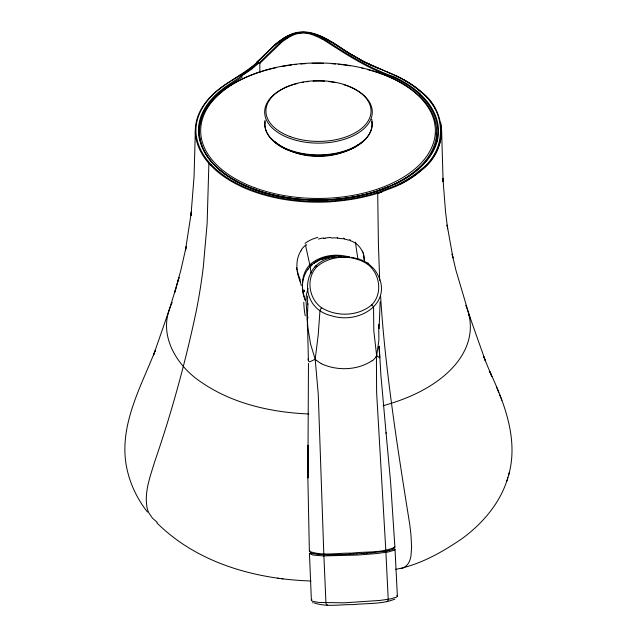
<?xml version="1.0" encoding="UTF-8"?>
<svg xmlns="http://www.w3.org/2000/svg" width="637" height="637" viewBox="0 0 637 637"><rect width="100%" height="100%" fill="white"/><g stroke="black" fill="none" stroke-linecap="round" stroke-linejoin="round"><path stroke-width="0.96" d="M307.337 316.278L307.982 303.594M307.599 304.709L307.599 296.038M208.888 163.422L207.129 223.42L203.33 266.68A688.685 500.778 -41.5 0 1 196.459 310.1C185.646 361.521 171.759 412.322 154.584 461.992C150.085 476.986 143.89 492.823 147.274 508.668A39.438 28.681 -41.5 0 0 148.994 513.159L152.506 518.207L157.18 522.292M214.032 164.29A118.243 68.263 0 0 0 333.613 199.477A123.554 71.336 0 0 0 375.918 191.538L377.709 193.353L378.426 245.054L379.708 280.312M195.328 131.477L194.046 176.752L190.973 215.497L191.387 211.906L185.415 250.484L186.171 246.758L180.884 270.088L174.634 292.694L179.005 277.477L177.874 281.411M379.134 328.7L380.122 301.811M307.36 318.962L307.353 318.428L308.412 360.319L308.754 361.505L309.709 361.84L315.188 359.276L318.221 334.855L319.981 310.633A2.5 0.868 -54.9 0 1 321.653 307.759C308.603 298.888 305.601 277.812 317.138 266.521C330.539 255.023 351.998 254.378 366.761 263.662C379.748 272.485 383.275 293.506 371.69 304.876C358.153 316.39 336.551 317.043 321.653 307.759M392.814 74.354L395.609 75.652A122.917 70.962 0 0 1 411.98 84.825A119.549 69.019 0 0 1 421.105 91.855C447.373 111.284 448.066 150.794 421.407 170.222A122.774 70.882 0 0 1 396.365 186.195L377.709 193.401L381.913 192.016M386.03 432.571L390.664 482.957L394.9 547.167C381.993 553.266 365.742 551.355 351.568 553.163C337.793 552.797 322.29 556.252 309.367 551.323L307.846 477.368L308.069 445.231L307.87 477.949L308.475 363.44M393.403 548.338L394.964 549.205L394.534 550.089L388.459 551.929L376.069 553.601L358.018 555.034L323.086 555.918L312.99 555.066L309.455 553.553L310.522 552.55L311.851 553.346M395.02 549.397L397.384 596.176L396.732 597.028L390.784 598.86L380.082 600.42L344.362 602.817L318.85 602.475L312.504 601.272L311.397 600.42L311.867 599.584M378.697 324.273L378.896 340.062L376.658 355.741L376.435 361.163L376.618 392.591L385.799 550.145A1.123 0.852 81.1 0 1 384.995 551.204L372.693 552.645M309.367 551.323L309.877 550.631M259.713 59.591L256.743 62.179M368.202 263.997L367.549 263.105M508.469 475.672C518.805 440.191 504.623 403.492 489.813 371.546L491.836 376.523L483.395 355.908L485.346 360.693L468.601 313.356M395.513 569.367C419.608 565.019 442.022 552.359 462.056 538.631C482.806 523.463 500.563 502.649 507.88 477.654M506.933 480.975L509.425 472.312M175.796 288.672L168.916 310.792C159.895 338.143 177.795 366.14 199.859 381.237C231.462 403.532 270.685 412.386 308.826 413.986M437.117 141.35L435.772 145.499A120.21 69.401 0 0 1 422.665 165.11A119.326 68.892 0 0 1 394.414 184.3L375.926 191.538M169.02 310.474L153.445 355.335L155.181 350.732C140.116 388.642 117.073 428.876 127.488 471.189C131.055 486.071 138.054 500.037 147.481 512.068M169.076 310.275L171.042 305.075M308.005 288.609L306.477 294.246L305.983 300.576L307.886 327.784L310.553 344.004L315.188 359.276L318.253 394.128L323.803 553.712A1.123 0.725 -88.6 0 0 324.583 554.684L326.216 554.716M171.265 304.558L171.735 303.531M171.982 303.013L172.229 302.503M300.76 251.153C296.754 257.515 296.141 265.502 297.686 272.732M371.69 304.876A2.5 1.155 45.7 0 1 373.537 307.552L373.808 330.89L376.658 355.741L375.687 357.15M307.727 269.698L308.157 269.029M394.932 599.075C381.937 604.449 366.816 603.088 352.946 604.624C340.174 604.362 326.224 607.228 314.057 602.881M309.614 267.094L312.456 264.331M310.195 266.577L311.875 264.968M263.814 55.586L264.984 54.432M265.661 53.771L259.028 60.26M265.565 53.858L273.958 45.88M263.224 56.183L257.165 62.084M266.147 53.285L273.329 46.437M260.199 59.217C270.112 49.829 279.293 38.531 292.494 33.673C312.663 26.73 331.351 41.716 347.276 52.075M258.439 60.818L257.26 61.908M273.886 45.968L284.365 37.957M274.539 45.386L275.192 44.821M280.001 42.663L259.291 62.705L259.824 63.413L259.872 72.658M280.614 43.292L259.856 63.381L257.197 62.052M277.183 43.149C286.515 34.987 299.772 29.573 312.074 33.777M252.228 68.732L224.845 87.253M283.887 39.582L286.523 37.758M371.992 360.749C357.246 370.503 337.084 371.013 321.215 363.671M284.994 39.844L287.104 38.395M225.323 87.994L242.235 76.981M313.691 263.392L314.989 262.516M223.483 85.828L229.511 81.878M313.707 263.543L314.352 263.097M226.151 84.068L222.401 86.592A122.065 70.476 0 0 0 195.965 138.388M226.788 83.59L230.642 81.154M239.751 75.365L230.172 81.409M239.281 75.636L231.319 80.684M284.819 37.726L293.681 33.809L302.925 32.447M315.665 262.102L316.35 261.703M315.681 262.261L316.366 261.863M317.051 261.321L318.484 260.597M317.067 261.481L317.783 261.122M392.822 549.317L393.785 548.154L392.599 549.42M291.666 34.9C308.531 27.343 326.271 38.331 340.094 47.425M319.217 260.262L319.965 259.944M392.599 549.413L389.494 550.36M388.618 186.864L376.22 191.339A123.666 71.4 0 0 1 333.677 199.317M320.714 259.633L323.787 258.558M321.486 259.53L322.258 259.251M323.023 258.996L323.803 258.749M391.556 403.261L383.108 405.713M400.984 568.706C405.49 567.694 408.866 563.864 410.101 559.509A39.749 15.607 72.4 0 0 411.024 555.488L411.59 547.191L411.064 536.25A139.965 55.037 72.4 0 0 409.663 523.885C399.805 462.422 390.091 400.896 383.992 338.916A687.665 270.351 72.4 0 1 380.727 298.188L380.552 295.488M324.567 258.327L326.152 257.913M325.372 258.311L326.16 258.104M389.494 550.352L384.995 551.204A1.123 0.852 81.1 0 1 385.911 552.367L388.204 599.329A2.5 1.895 80.8 0 1 386.412 601.678M326.948 257.73L329.361 257.252M388.53 550.559L389.024 550.456M386.882 550.878L387.455 550.774M328.557 257.595L329.369 257.459M323.763 238.485L325.037 238.286M336.28 257.205C300.497 259.251 297.32 307.926 331.439 315.745C361.068 325.252 396.883 300.361 374.437 269.483M330.977 257.014L334.234 256.711M338.064 256.982L349.793 257.006M372.693 552.653L370.806 552.812M370.806 552.82L366.92 553.139M332.61 257.037L334.234 256.918M366.928 553.147L363.934 553.362M363.942 553.37L356.784 553.832M361.92 553.513L362.931 553.449M356.792 553.848L353.678 554.007M353.694 554.023L344.37 554.437M349.538 554.23L350.581 554.182M344.378 554.445L331.511 554.731M330.587 554.739L331.527 554.739M329.671 554.739L330.603 554.747M328.78 554.731L329.695 554.747M327.904 554.731L328.796 554.747M327.92 554.739L326.192 554.708M303.387 32.447L309.256 32.941M310.983 581C255.469 579.256 197.112 563.012 156.893 522.873M323.015 554.628L324.583 554.684A1.123 0.725 -88.6 0 0 323.899 555.942L325.945 602.921A2.5 1.608 -88.3 0 0 327.665 605.062M323.039 554.636L320.873 554.532M337.252 237.617L337.761 237.641M320.897 554.54L318.938 554.413M318.962 554.421L313.253 553.712M339.911 256.942L340.715 257.006M341.018 256.472C314.28 252.969 294.724 274.993 305.394 300.656M339.919 256.743L340.723 256.807M317.791 554.325L318.365 554.373M277.668 578.205L279.133 578.404M281.721 578.746L283.051 578.922M343.335 238.222L344.402 238.405M351.592 257.244L360.367 259.49M309.701 33.02L317.927 35.298L327.123 39.542M312.95 553.649L311.827 553.338M349.586 257.149C336.264 253.12 320.315 255.238 309.797 264.769C300.911 274.061 300.831 288.848 305.465 300.186M349.387 239.687L350.406 240.053M361.211 259.808L366.801 262.619M379.31 68.788L377.208 67.912M388.307 72.467L364.38 62.108L347.691 52.409M387.654 72.196L389.167 72.825M377 67.825L375.934 67.379M390.768 73.502L363.99 61.853L344.816 50.53M389.677 73.04L391.675 73.892M374.636 66.829L369.349 64.48M390.393 73.295L393.204 74.561M392.169 74.107L394.136 74.983M393.642 76.591C368.21 67.904 345.931 53.189 323.54 38.777M393.26 77.38C367.78 68.669 345.437 53.946 323.023 39.47M394.629 75.206L395.115 75.429M311.246 553.107L310.601 552.59M379.222 346.233L380.918 375.448L386.11 433.343M332.809 42.79L341.679 48.468M352.444 55.451L348.678 53.054M376.658 355.741L379.564 357.707M347.141 52.059L347.913 52.56M396.819 595.499L397.384 596.176M340.819 47.886L342.467 48.985M346.703 51.764L341.798 48.531M344.736 50.474L342.778 49.176M312.616 602.618L313.03 602.921M355.884 243L355.478 242.705L357.89 259.124M394.59 546.705L394.9 547.167M316.541 360.558L315.188 359.276M420.444 94.165L418.461 92.357A116.42 67.219 0 0 0 409.575 85.517A119.883 69.21 0 0 0 393.642 76.591M419.918 94.865L417.952 93.074A115.838 66.877 0 0 0 409.105 86.266A119.254 68.852 0 0 0 393.252 77.388M379.357 357.317L379.74 357.771L379.103 346.56L379.413 351.807M373.919 268.846L368.274 263.607A2.5 0.868 -54.9 0 0 366.761 263.662M300.346 279.667L299.788 278.584M299.613 278.226L297.121 271.028M362.055 251.105L361.434 249.744A29.517 23.075 -23.7 0 0 355.589 243.278M496.605 387.2L498.707 392.376M499.742 394.988L501.884 400.251M469.987 317.696L455.901 270.136L452.103 254.107L452.995 257.953L447.118 225.108L447.652 228.787L445.558 212.049L442.906 178.217L443.113 181.752L441.624 131.318M299.908 280.591L301.309 285.591M305.457 244.919L309.797 264.769A1.123 0.43 45.3 0 0 310.673 265.947M363.082 252.65L363.385 254.052M440.661 122.583L440.915 123.857A122.121 70.508 0 0 1 400.219 184.236M307.942 317.911L307.639 316.358M296.85 269.722L296.539 267.771M363.568 255.134L363.902 259.633M304.16 291.73L303.976 290.345M311.143 273.169L310.004 265.924A1.123 0.43 45 0 1 310.745 265.868M304.183 291.268L304.016 289.946M355.47 242.649L355.406 242.132M315.148 267.054L315.124 266.664A2.5 1.155 45.7 0 1 317.138 266.521M311.382 600.317L309.455 553.553M307.345 319.065L307.384 322.441M307.392 326.797L307.392 323.055M469.031 315.339A150.579 86.927 0 0 1 391.492 403.213M465.727 305.322A157.108 90.701 0 0 1 469.055 315.339M369.691 64.218A158.04 95.829 -1.8 0 1 353.511 55.706M326.892 39.709A144.01 90.096 -4.1 0 1 331.813 42.504M274.873 44.67A144.615 89.26 5.1 0 1 276.856 42.982M395.211 75.357A123.228 71.145 0 0 1 435.565 109.468M377.606 193.29A127.328 73.382 0 0 1 331.033 201.674M321.343 363.56A24.62 16.53 2.1 0 1 316.677 360.486M375.83 357.198A24.62 16.833 1.3 0 1 372.159 360.853M305.227 315.793A58.381 30.95 68.5 0 1 303.777 302.32M307.432 318.492A90.374 39.112 71.4 0 1 307.408 316.35M308.117 360.08A78.884 8.568 -61.3 0 1 308.228 358.583M362.389 250.93A42.376 33.427 -35.5 0 1 364.611 260.867M305.553 245.619A26.117 20.814 3.1 0 1 306.716 244.735M301.381 249.752A27.001 22.168 9.2 0 1 305.306 245.42M305.019 243.39A32.264 25.233 0.8 0 1 317.815 237.41M318.452 239.058A37.591 24.644 -6.7 0 1 323.636 237.927M325.005 238.087A39.669 24.238 -7.2 0 1 330.794 237.482M331.121 237.999A39.677 23.895 -7.2 0 1 337.148 237.943M337.562 238.278A37.718 23.8 -7.8 0 1 343.017 238.803M344.068 239.058A33.546 22.988 -10.3 0 1 348.972 240.229M350.055 240.547A28.004 20.798 -15.6 0 1 355.072 242.96M300.521 281.912A38.037 33.013 10.4 0 1 299.199 278.934M299.286 278.902A42.607 36.014 17 0 1 297.463 272.747M300.72 251.137A30.258 24.986 11.4 0 1 301.58 249.855M257.348 62.283A186.37 114.572 2.7 0 1 239.44 75.262M257.221 62.665A184.682 111.69 2.6 0 1 239.767 75.907M259.116 62.673A171.194 105.336 3 0 1 252.077 68.653M199.445 139.423A119.047 68.732 0 0 1 224.901 87.277M213.387 163.972A123.666 71.4 0 0 1 199.54 139.423M333.669 199.309A118.92 68.653 0 0 1 213.451 163.956M199.7 138.197A118.323 68.318 0 0 1 225.41 88.033M213.905 164.33A123.554 71.336 0 0 1 199.779 138.197M394.032 184.539A118.705 68.533 0 0 0 422.14 165.461A119.597 69.051 0 0 0 435.175 145.937L436.504 141.812A120.934 69.815 0 0 0 419.759 94.929M322.824 39.59A57.258 34.143 0.8 0 0 311.708 34.486C304.797 32.081 296.993 32.702 290.623 36.325A45.354 27.248 -0.1 0 0 287.088 38.387M280.527 43.252A94.985 56.844 -0.4 0 1 284.89 39.789M420.285 94.22A121.556 70.174 0 0 1 437.205 141.358M312.162 33.681A58.222 35.178 -0.3 0 1 323.445 38.833M286.578 37.782A42.735 25.719 0.7 0 1 291.682 34.916M279.938 42.639A99.261 59.886 0.8 0 1 283.823 39.55M395.211 75.437A122.272 70.596 0 0 1 411.502 84.562A118.936 68.669 0 0 1 420.579 91.561C446.712 110.886 447.397 150.189 420.874 169.522A122.129 70.516 0 0 1 395.967 185.407L377.407 192.573A126.683 73.144 0 0 1 330.993 200.934A121.404 70.094 0 0 1 211.269 164.609M211.173 164.641A126.683 73.136 0 0 1 196.682 137.839M196.602 137.847A121.436 70.11 0 0 1 222.982 86.361M258.327 62.577A183.822 112.351 3.2 0 1 240.929 76.042M331.057 201.786A122.041 70.46 0 0 1 210.712 165.286M210.608 165.317A127.328 73.518 0 0 1 196.045 138.38M357.906 144.846A50.952 29.413 0 0 1 275.088 141.637M371.674 121.46A53.46 30.863 0 0 1 318.707 155.388A53.46 30.863 0 0 1 265.239 121.723M362.867 141.374A51.852 29.939 0 0 1 316.231 155.81A51.852 29.939 0 0 1 271.935 139.097M343.781 84.657A53.803 31.062 0 0 1 359.085 132.456A53.803 31.062 0 0 1 274.969 130.354A53.803 31.062 0 0 1 297.383 83.495M301.874 82.523A53.803 31.062 0 0 1 303.714 82.205M306.501 81.791A53.803 31.062 0 0 1 308.388 81.56M313.133 81.162A53.803 31.062 0 0 1 324.639 81.21M328.437 81.544A53.803 31.062 0 0 1 334.951 82.499M371.705 119.27A53.803 31.062 0 0 1 319.344 154.887A53.803 31.062 0 0 1 265.024 120.266M436.042 133.173A118.593 68.47 0 0 1 436.488 142.935M367.35 69.473A118.593 68.47 0 0 1 436.202 137.377A118.593 68.47 0 0 1 348.972 197.828M346.233 198.234A118.593 68.47 0 0 1 339.8 199.039M337.021 199.317A118.593 68.47 0 0 1 331.431 199.763M327.681 199.978A118.593 68.47 0 0 1 308.889 200.002M304.207 199.739A118.593 68.47 0 0 1 299.541 199.365M295.839 198.999A118.593 68.47 0 0 1 199.851 137.584A118.593 68.47 0 0 1 276.315 67.633M281.642 66.566A118.593 68.47 0 0 1 291.619 64.982M294.374 64.64A118.593 68.47 0 0 1 296.221 64.433M300.863 63.987A118.593 68.47 0 0 1 305.529 63.644M312.098 63.35A118.593 68.47 0 0 1 323.381 63.334M331.821 63.732A118.593 68.47 0 0 1 335.548 64.019M338.335 64.273A118.593 68.47 0 0 1 350.254 65.842M361.832 68.111A118.593 68.47 0 0 1 363.576 68.517M346.17 150.842A44.558 25.727 0 0 1 290.257 150.595M290.249 136.652A52.56 30.345 0 0 0 370.989 112.367A52.56 30.345 0 0 0 294.198 84.14A52.56 30.345 0 0 0 290.249 136.652M254.8 187.788A117.343 67.745 0 0 0 435.238 133.778A117.343 67.745 0 0 0 264.005 70.572A117.343 67.745 0 0 0 254.8 187.788"/></g></svg>
